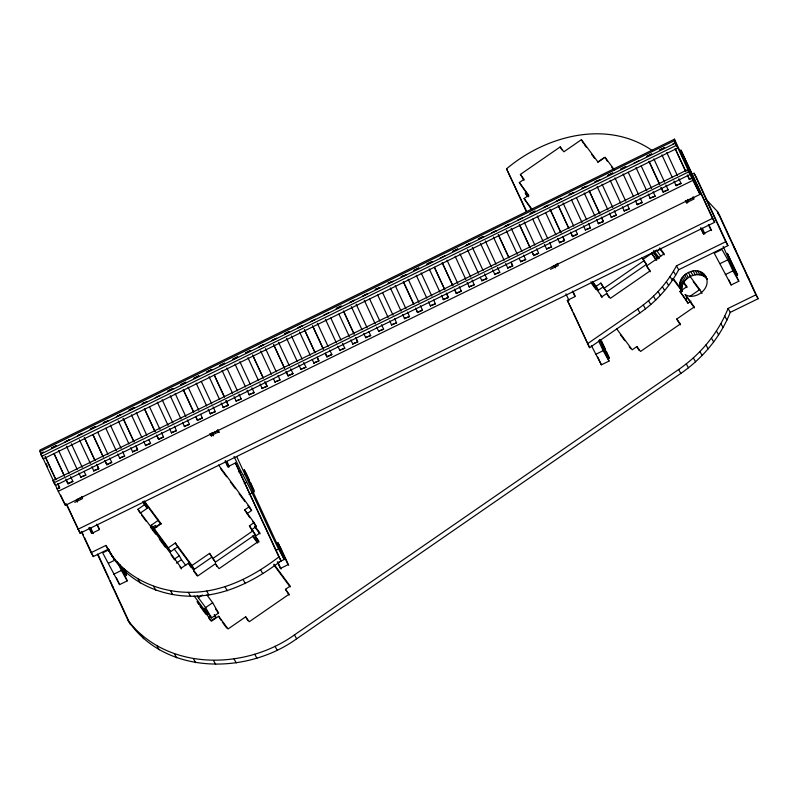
<?xml version="1.0" encoding="UTF-8"?>
<svg xmlns="http://www.w3.org/2000/svg" width="798" height="798" viewBox="0 0 798 798"><rect width="100%" height="100%" fill="white"/><g stroke="black" fill="none" stroke-linecap="round" stroke-linejoin="round"><path stroke-width="1.2" d="M705.083 275.39L707.297 279.27C698.938 268.547 679.447 278.293 682.061 291.31C672.145 278.273 695.806 262.771 705.083 275.39C712.943 286.951 696.365 301.165 685.183 294.612L694.4 307.968M128.189 620.684C167.361 671.317 245.415 670.111 294.442 634.909L678.659 369.504C700.474 354.412 718.23 333.215 728.055 308.477L755.896 294.841L758.1 298.731L730.26 312.367C720.444 337.105 702.679 358.302 680.864 373.394L296.647 638.799C246.881 674.829 164.907 675.308 128.189 620.684L97.436 554.111M587.388 343.798L637.722 309.035C653.771 297.923 667.308 283.12 676.465 265.854L725.721 241.724L727.926 245.614L678.679 269.744C669.522 287.011 655.976 301.814 639.926 312.916L589.592 347.689L567.318 300.367L574.999 296.607L572.445 291.08M526.191 211.34L506.55 168.827C545.792 135.62 606.999 119.271 652.056 150.423M524.047 180.268L520.386 174.423L560.216 146.912L563.837 151.81L581.413 139.67L598.081 162.184L605.103 157.336L614.53 170.064M528.785 196.228L519.328 182.552L524.017 179.321L520.386 174.423M531.408 209.345L524.067 198.522L528.745 195.281L519.328 182.552M597.722 162.064L603.747 157.904M144.967 504.426L147.171 508.316L140.149 513.174L137.934 509.284L144.967 504.426L142.772 501.473M152.917 528.106L151.261 525.194L158.094 520.466M151.391 528.146L155.411 525.363L156.857 527.328M170.533 551.707L168.328 547.827L175.351 542.969L177.555 546.859L170.533 551.707L156.039 532.126L153.834 528.246L160.857 523.388L144.189 500.875M152.498 529.872L156.508 527.099M157.376 526.381L161.276 523.678M249.784 517.673L244.687 509.872L249.365 506.64L218.542 465.005M174.233 559.248L179.261 555.777L174.183 548.924M246.891 513.762L251.579 510.521L249.365 506.64M176.448 563.129L181.465 559.667L179.261 555.777M254.781 526.022L259.949 533.014L255.26 536.246L258.891 541.144L219.061 568.655L215.44 563.757L197.864 575.897L188.448 563.169L181.415 568.026L137.934 509.284M209.595 553.353L211.799 557.233L194.223 569.373L192.019 565.483L209.595 553.353L215.42 562.131L255.25 534.62L249.415 525.842L254.103 522.6L244.687 509.872M600.834 283.091L603.039 286.981L598.35 290.213L596.146 286.332L600.834 283.091L606.66 291.878L646.49 264.367L642.111 257.545M255.25 534.62L251.629 529.722L256.308 526.49L254.103 522.6M642.869 259.47L656.535 250.033M660.145 249.215L657.133 251.3L660.754 256.188M213.216 558.241L253.046 530.73M604.455 287.988L644.285 260.477M659.916 248.128L664.116 253.804L646.55 265.943L650.17 270.841L610.34 298.352L606.719 293.455L602.031 296.696L590.949 281.724M206.862 594.879L212.657 602.709L218.542 613.073L211.52 617.931L205.635 607.567L198.383 597.772L202.403 594.999M205.635 607.567L212.657 602.709M81.226 531.358L91.082 552.685L105.905 545.433L112.598 556.376C130.264 579.817 159.43 591.976 188.338 592.325C221.964 592.864 252.796 576.984 278.831 556.954L235.42 462.98L227.739 466.75L225.186 461.224M107.241 547.917L114.812 560.256C132.468 583.697 161.635 595.867 190.542 596.216C224.168 596.744 255.001 580.864 281.036 560.844L235.42 462.98M208.707 616.964L210.722 615.577M690.958 301.095L687.946 303.17L679.946 291.46L686.968 286.602L683.347 281.704M210.921 620.854L215.939 617.383L214.283 614.47M273.914 564.126L290.163 586.081L285.475 589.313L289.105 594.211L249.275 621.722L245.654 616.824L228.078 628.964L218.662 616.236L211.63 621.093L197.136 601.512L198.792 604.425M687.946 303.17L685.741 299.29L687.746 297.903M689.751 296.517L699.796 289.574L689.512 275.689M685.183 294.612L694.29 306.921L676.724 319.06L680.345 323.958L640.515 351.469L636.894 346.571L632.206 349.803L616.694 328.856M674.5 139.171L39.9 450.092L39.9 451.548L58.274 491.309L65.416 505.324L700.016 194.403L674.5 139.171L674.5 140.628L692.873 180.388L700.016 194.403M39.9 451.548L674.5 140.628M65.616 441.653L69.506 439.748L64.648 442.132M78.563 435.309L82.453 433.404L77.596 435.788M107.381 421.194L103.271 422.711L108.348 420.716M117.406 416.277L120.328 414.85M146.224 402.162L142.114 403.678L147.191 401.683M259.829 346.502L263.719 344.596L258.861 346.98M272.786 340.157L276.667 338.252L271.809 340.636M298.681 327.469L302.562 325.564L297.704 327.948M350.472 302.093L354.362 300.188L349.494 302.572M363.419 295.749L366.332 294.322M379.279 287.978L375.17 289.494L380.257 287.499M392.227 281.634L388.117 283.15L393.205 281.155M405.175 275.29L401.065 276.806L406.152 274.811M466.64 245.176L470.531 243.27L465.673 245.654M492.536 232.487L496.426 230.582L491.568 232.966M505.483 226.143L509.373 224.238L504.516 226.622M544.326 207.111L548.216 205.206L543.358 207.59M557.273 200.767L561.164 198.862L556.306 201.246M573.144 192.996L569.034 194.513L574.111 192.518M586.091 186.652L581.981 188.168L587.059 186.173M599.039 180.308L594.929 181.824L600.006 179.829M675.357 143.171L677.851 147.969L43.252 458.89L41.785 456.296L40.758 454.092L675.357 143.171L676.834 145.755M41.785 456.296L676.375 145.376M687.607 169.685L690.1 174.483L55.501 485.403L54.025 482.81L53.007 480.605L687.607 169.685L689.073 172.268M54.025 482.81L688.624 171.889M691.966 174.273L694.08 173.236L696.295 177.126L727.926 245.614M59.68 487.917L57.027 488.715L59.68 487.917L57.646 483.498M67.8 483.438L72.887 481.443L68.03 483.827L65.765 479.019M98.782 468.755L93.695 470.75L98.782 468.755L96.738 464.336M106.653 464.406L111.73 462.411L106.872 464.795L105.117 461.094M137.625 449.723L132.548 451.718L137.625 449.723L136.099 446.411M158.443 439.03L163.52 437.035L158.662 439.419L156.907 435.718M197.286 419.997L202.363 418.002L197.505 420.386L195.749 416.686M228.258 405.314L223.181 407.309L228.258 405.314L226.223 400.895M267.101 386.282L262.023 388.277L267.101 386.282L265.574 382.97M287.918 375.589L292.996 373.604L288.138 375.978L285.874 371.17M318.891 360.915L313.814 362.9L318.891 360.915L317.365 357.594M326.761 356.556L331.848 354.571L326.981 356.945L325.235 353.245M357.743 341.883L352.656 343.878L357.743 341.883L355.699 337.464M417.394 312.158L422.481 310.163L417.613 312.547L415.868 308.836M448.376 297.474L443.289 299.469L448.376 297.474L446.331 293.056M456.237 293.125L461.324 291.13L456.456 293.514L454.71 289.814M512.755 265.934L507.668 267.919L512.755 265.934L511.229 262.612M533.563 255.24L538.65 253.245L533.792 255.629L532.037 251.919M564.545 240.557L559.468 242.552L564.545 240.557L563.019 237.245M572.415 236.208L577.493 234.213L572.635 236.597L570.879 232.886M603.388 221.525L598.31 223.52L603.388 221.525L601.353 217.106M663.048 191.799L668.125 189.804L663.268 192.188L661.003 187.38M689.193 178.981L691.846 178.183L689.422 179.37L687.667 175.67M85.835 475.099L80.748 477.094L85.835 475.099L84.079 471.399M124.678 456.067L119.6 458.062L124.678 456.067L122.633 451.648M150.573 443.379L145.495 445.374L150.573 443.379L148.827 439.678M176.468 430.691L171.39 432.686L176.468 430.691L174.433 426.272M189.415 424.346L184.338 426.341L189.415 424.346L187.38 419.928M215.31 411.658L210.233 413.653L215.31 411.658L213.056 406.85M241.205 398.97L236.128 400.965L241.205 398.97L238.951 394.162M254.153 392.626L249.076 394.621L254.153 392.626L251.899 387.818M280.048 379.938L274.971 381.933L280.048 379.938L278.013 375.529M305.943 367.26L300.866 369.245L305.943 367.26L303.689 362.452M344.796 348.227L339.709 350.212L344.796 348.227L342.532 343.419M370.691 335.539L365.604 337.534L370.691 335.539L368.935 331.838M383.639 329.195L378.551 331.19L383.639 329.195L381.594 324.776M396.586 322.851L391.499 324.846L396.586 322.851L394.541 318.432M409.534 316.507L404.446 318.502L409.534 316.507L407.489 312.088M435.429 303.819L430.341 305.814L435.429 303.819L433.673 300.118M474.271 284.786L469.184 286.781L474.271 284.786L472.007 279.978M486.86 278.622L481.773 280.607L486.86 278.622L484.595 273.814M499.807 272.278L494.72 274.263L499.807 272.278L497.543 267.47M525.702 259.589L520.615 261.584L525.702 259.589L523.658 255.17M551.598 246.901L546.52 248.896L551.598 246.901L549.553 242.482M590.44 227.869L585.363 229.864L590.44 227.869L588.405 223.45M616.335 215.181L611.258 217.176L616.335 215.181L614.3 210.762M629.283 208.837L624.206 210.832L629.283 208.837L627.537 205.136M642.23 202.493L637.153 204.488L642.23 202.493L640.196 198.074M655.178 196.148L650.101 198.143L655.178 196.148L653.143 191.729M681.073 183.46L675.996 185.455L681.073 183.46L678.819 178.652M58.274 491.309L692.873 180.388M83.052 496.565L76.478 499.787L77.496 502.002M212.597 433.075L218.083 430.391M552.176 266.702L557.662 264.008M688.085 200.108L693.562 197.425M74.832 502.371L82.513 498.61L81.496 496.396M550.5 269.315L558.181 265.554L557.154 263.35M77.875 529.333L712.474 218.413L714.679 222.293L80.079 533.214L65.945 503.508M238.482 471.867L240.677 470.8C256.757 499.558 268.178 530.72 284.258 559.478L277.684 562.7M244.168 474.66L246.363 473.593L249.425 480.216M91.082 552.685L93.296 556.575L108.109 549.313L110.144 553.044M109.276 549.632L102.693 552.854L119.57 584.625L127.251 580.864L119.59 564.296M244.268 483.488L246.462 482.411M108.578 563.218L115.161 559.996M249.056 494.391L254.363 491.797L244.158 469.703L246.363 473.593M720.145 263.579L727.826 259.819L732.923 270.861L738.818 281.225L731.138 284.986L714.26 253.215L721.941 249.455L727.826 259.819M113.685 574.261L121.366 570.5L127.251 580.864M725.252 274.622L732.923 270.861M595.468 354.462L603.148 350.701L609.034 361.065L601.363 364.826L591.388 345.634M276.178 550.191L278.372 549.114M705.831 199.071L717.362 211.43L719.567 215.32L758.1 298.731M717.921 213.555L719.567 215.32M611.667 167.091L613.842 170.034M693.193 281.564L699.068 289.494M584.345 144.538L586.52 147.47M591.587 154.323L594.49 158.243M659.318 248.228L664.225 254.851M683.377 282.652L687.008 287.549M653.652 250.512L659.447 258.353M653.712 252.098L658.091 258.921L653.013 252.068M673.293 278.552L679.856 287.42M672.584 278.502L682.061 291.31M651.677 253.275L656.754 260.128M679.946 291.46L685.741 299.29M656.056 260.098L651.507 253.265M643.597 260.447L646.49 264.367M650.2 271.789L646.55 265.943M680.375 324.906L676.724 319.06M603.039 286.981L606.66 291.878M592.525 281.435L596.146 286.332M592.555 282.382L598.35 290.213M528.166 196.907L525.214 192.917L526.87 195.829M591.687 283.619L596.116 289.604M600.545 295.589L602.021 297.584M524.067 198.522L532.136 209.425M620.385 334.731L624.814 340.726M629.243 346.711L630.719 348.706M220.757 468.885L226.622 476.815M230.293 481.773L235.43 488.715M239.101 493.673L244.966 501.603M247.909 505.563L251.579 510.521M252.687 521.593L256.308 526.49M254.771 526.919L259.939 533.902M258.921 542.091L255.26 536.246M253.235 536.186L257.664 542.171M252.487 536.086L257.654 543.069M273.904 565.024L290.153 586.969M289.135 595.158L285.475 589.313M211.799 557.233L215.42 562.131M175.351 542.969L192.019 565.483M144.219 501.822L160.887 524.336M177.555 546.859L194.223 569.373M143.53 503.388L147.171 508.316M193.555 570.969L197.176 575.867M181.465 559.667L185.814 565.533M215.65 609.153L218.542 613.073M153.834 528.246L168.328 547.827M151.261 525.194L153.376 528.047M222.313 622.081L226.662 627.956M141.615 515.159L146.044 521.134M150.463 527.109L155.62 534.081M159.301 539.059L165.206 547.019M171.101 554.989L174.782 559.967M179.939 566.929L181.415 568.924M214.492 615.428L215.939 617.383M211.52 617.931L204.268 608.136L207.949 614.62L194.183 596.016M200.069 606.38L205.864 614.211M208.767 618.121L210.213 620.086M733.591 246.562L735.796 250.452M747.128 275.869L749.332 279.749M728.055 308.477L730.26 312.367M703.597 273.754L705.801 277.644M638.849 160.797L633.991 163.181M701.831 272.477L704.035 276.357M699.826 271.549L702.04 275.44M724.734 316.128L726.938 320.008M697.661 270.981L699.876 274.871M695.377 270.771L697.582 274.662M693.033 270.941L695.238 274.821M720.853 323.629L723.058 327.509M690.669 271.48L692.873 275.36M699.796 289.574L702.001 293.464M688.345 272.387L690.559 276.278M686.13 273.684L688.335 277.574M684.614 274.871L686.819 278.761M716.424 330.961L718.629 334.841M683.278 276.188L685.492 280.078M676.465 265.854L678.679 269.744M682.14 277.624L684.345 281.514M681.203 279.15L683.407 283.041M680.475 280.756L682.679 284.637M679.966 282.402L682.17 286.283M673.432 271.24L675.637 275.13M711.457 338.083L713.661 341.973M679.687 284.078L681.891 287.958M679.647 285.754L681.851 289.644M605.103 157.336L607.318 161.216M670.071 276.517L672.285 280.407M705.951 344.965L708.155 348.856M666.39 281.674L668.604 285.554M581.413 139.67L583.617 143.56M699.906 351.589L702.11 355.479M662.4 286.681L664.604 290.562M658.091 291.529L660.295 295.42M693.342 357.903L695.547 361.793M653.462 296.208L655.667 300.088M686.26 363.888L688.465 367.778M648.525 300.686L650.729 304.577M560.216 146.912L561.872 149.825M643.278 304.976L645.482 308.856M678.659 369.504L680.864 373.394M637.722 309.035L639.926 312.916M606.719 293.455L608.924 297.345M636.894 346.571L639.098 350.462M506.55 168.827L526.331 210.752M522.321 217.894L517.463 220.278M567.318 300.367L572.615 310.941M444.995 255.779L440.127 258.163M367.309 293.844L362.442 296.228M328.467 312.876L323.599 315.26M315.519 319.22L310.651 321.604M236.797 456.745L284.258 559.478M279.49 545.523L277.834 542.61L288.038 564.705L280.367 568.465L277.305 561.832M278.831 556.954L281.036 560.844M249.415 525.842L251.629 529.722M260.497 569.622L262.702 573.513M160.139 395.349L155.281 397.723M294.442 634.909L296.647 638.799M243.161 579.737L245.375 583.627M274.991 646.27L277.205 650.151M245.654 616.824L247.859 620.714M215.44 563.757L217.096 566.67M225.076 586.869L227.29 590.749M121.296 414.371L116.438 416.756M254.712 654.29L256.916 658.18M206.662 591.049L208.877 594.939M188.448 563.169L190.652 567.059M218.662 616.236L220.866 620.126M234.053 659.028L236.258 662.909M197.276 595.827L198.383 597.772M188.338 592.325L190.542 596.216M213.485 660.515L215.689 664.395M170.513 590.729L172.717 594.62M153.605 586.301L155.809 590.181M193.465 658.789L195.67 662.679M138.044 579.069L140.249 582.959M174.463 653.901L176.677 657.791M124.239 569.084L126.443 572.964M112.598 556.376L114.812 560.256M110.932 554.011L113.964 559.089M105.905 545.433L112.358 556.695M156.947 645.901L159.151 649.781M40.758 454.092L42.234 456.675M141.366 634.809L143.57 638.699M53.007 480.605L54.483 483.189M111.959 585.542L113.615 588.465M717.362 211.43L755.896 294.841M694.08 173.236L725.721 241.724M714.679 222.293L680.834 149.924L712.474 218.413M737.661 274.871L727.297 253.315L737.502 275.4M723.168 246.452L738.818 281.225M675.128 148.448L685.851 171.64M687.377 174.952L689.422 179.37M675.417 149.156L685.622 171.251M709.023 225.066L711.577 230.592M708.345 224.497L710.898 230.024L703.228 233.784L700.674 228.258M693.063 196.767L694.08 198.971L686.4 202.732L685.382 200.527M728.584 279.47L731.138 284.986M702.36 228.338L704.913 233.864M666.789 152.528L677.283 175.341M700.834 227.729L703.896 234.353M687.407 199.54L688.425 201.744M686.061 201.096L687.078 203.31M661.931 154.912L672.425 177.725M673.951 181.036L676.215 185.844M653.841 158.872L664.554 182.074M665.871 184.996L668.125 189.804M648.983 161.256L659.697 184.458M661.223 187.769L663.268 192.188M649.273 161.974L659.477 184.069M641.183 165.934L651.607 188.418M636.026 167.6L646.749 190.802M648.275 194.114L650.32 198.532M628.235 172.278L638.659 194.762M623.078 173.944L633.582 196.757M635.328 200.458L637.373 204.877M614.999 177.904L625.712 201.106M610.131 180.288L620.635 203.101M622.38 206.802L624.425 211.221M602.051 184.248L612.764 207.45M597.183 186.632L607.906 209.834M609.433 213.146L611.477 217.565M589.104 190.592L599.817 213.794M589.393 191.311L599.597 213.405M601.642 217.824L603.168 221.136M584.236 192.976L594.959 216.168M596.485 219.49L598.53 223.909M576.445 197.655L586.65 219.749M571.577 200.039L582.011 222.512M583.538 225.834L585.582 230.253M562.989 202.892L573.702 226.093M575.747 230.512L577.493 234.213M558.849 206.772L568.545 227.759M570.59 232.178L572.635 236.597M558.121 205.276L568.834 228.467M550.261 209.625L560.974 232.826M550.041 209.236L560.755 232.437M562.79 236.856L564.326 240.168M545.682 212.727L555.887 234.812M557.642 238.522L559.687 242.941M601.762 341.454L605.333 349.195M606.36 351.399L609.423 358.023M600.575 339.778L609.253 358.561M599.507 339.549L609.034 361.065M598.56 340.766L603.148 350.701M573.632 292.766L575.159 296.078M537.313 215.969L547.807 238.782M597.792 357.095L601.363 364.826M554.401 265.564L555.438 267.819M532.735 219.071L543.169 241.545M544.475 244.477L546.74 249.285M565.942 293.824L569.004 300.447M573.642 313.165L587.019 342.123M588.046 344.347L589.592 347.689M524.146 221.924L534.86 245.126M536.605 248.826L538.65 253.245M520.007 225.804L530.221 247.889M532.256 252.308L533.792 255.629M519.279 224.308L529.992 247.5M511.189 228.268L521.912 251.47M506.331 230.652L517.274 254.233M519.089 258.263L520.845 261.963M498.471 235.001L508.675 257.096M498.241 234.612L508.964 257.804M510.999 262.223L512.535 265.544M493.383 236.996L504.097 260.188M505.633 263.51L507.897 268.308M485.294 240.956L496.017 264.148M480.436 243.34L491.369 266.921M492.685 269.844L494.95 274.652M472.346 247.3L483.069 270.492M467.488 249.684L478.421 273.265M480.246 277.295L482.002 280.996M459.977 253.854L470.7 277.056M455.119 256.238L465.833 279.44M467.149 282.362L469.404 287.17M447.03 260.198L457.753 283.4M459.279 286.711L461.324 291.13M442.172 262.582L452.885 285.784M454.421 289.095L456.456 293.514M442.461 263.3L452.666 285.395M434.601 267.649L444.805 289.744M434.371 267.26L444.586 289.355M446.621 293.774L448.157 297.085M429.224 268.926L439.937 292.128M441.474 295.44L443.508 299.858M421.135 272.886L431.858 296.088M416.277 275.27L426.77 298.083M428.526 301.784L430.561 306.203M408.187 279.23L418.91 302.432M420.436 305.744L422.481 310.163M403.329 281.614L413.534 303.709M415.578 308.128L417.613 312.547M403.618 282.332L413.823 304.417M395.239 285.574L405.963 308.776M390.382 287.958L401.095 311.15M402.631 314.472L404.666 318.891M382.581 292.637L393.015 315.12M377.723 295.021L388.147 317.494M389.683 320.816L391.718 325.235M369.634 298.981L379.838 321.075M364.267 300.257L375.2 323.838M376.736 327.16L378.771 331.579M356.177 304.218L367.11 327.808M351.32 306.602L362.033 329.793M363.788 333.504L365.823 337.923M343.449 310.951L354.162 334.143M343.739 311.669L353.943 333.764M355.988 338.172L357.514 341.494M338.881 314.053L349.305 336.527M350.841 339.848L352.876 344.257M330.791 318.013L340.995 340.098M325.424 319.29L336.357 342.871M337.893 346.182L339.928 350.601M317.335 323.25L328.048 346.442M329.803 350.152L331.848 354.571M313.205 327.12L323.409 349.215M325.454 353.634L326.981 356.945M312.477 325.634L323.19 348.826M304.607 329.983L314.811 352.078M304.387 329.594L315.1 352.786M317.145 357.205L318.671 360.526M299.529 331.978L310.242 355.17M312.277 359.589L314.033 363.29M291.44 335.938L302.153 359.13M286.582 338.322L297.295 361.514M298.821 364.826L301.085 369.634M278.492 342.282L289.205 365.474M290.741 368.796L292.996 373.604M273.854 345.055L284.567 368.247M286.612 372.666L288.138 375.978M273.634 344.666L284.347 367.858M265.544 348.626L276.258 371.818M260.677 351.01L271.4 374.202M273.435 378.621L275.19 382.322M252.816 355.359L263.021 377.454M252.597 354.97L263.31 378.162M264.846 381.484L266.881 385.893M247.959 357.743L258.452 380.546M259.978 383.858L262.243 388.666M239.869 361.703L250.363 384.506M235.011 364.078L245.505 386.89M247.031 390.202L249.295 395.01M226.921 368.048L237.415 390.85M222.063 370.422L232.557 393.234M234.083 396.546L236.348 401.354M214.482 375.489L224.178 396.476M214.263 375.1L224.467 397.195M226.004 400.506L228.038 404.925M209.116 376.766L219.61 399.579M221.136 402.89L223.4 407.698M250.452 482.431L254.023 490.162M280.048 546.5L288.716 565.273M201.315 381.444L211.739 403.928M234.043 456.436L240.677 470.8M218.253 430.302L219.28 432.506M196.158 383.11L206.662 405.923M208.188 409.234L210.453 414.042M217.575 429.723L218.602 431.937L210.921 435.698L209.904 433.484M277.983 562.41L281.046 569.034M226.881 461.304L229.425 466.83M225.355 460.685L228.418 467.319M211.919 432.506L213.455 435.818M210.582 434.062L211.6 436.267M188.079 387.08L198.792 410.272M200.617 414.302L202.363 418.002M183.211 389.454L193.425 411.549M195.969 417.075L197.505 420.386M183.5 390.172L193.714 412.267M175.131 393.424L185.844 416.616M170.263 395.798L180.986 419M182.513 422.312L184.557 426.731M162.184 399.758L172.897 422.96M157.316 402.142L168.039 425.344M169.565 428.656L171.61 433.075M149.525 406.82L159.949 429.304M161.485 432.616L163.52 437.035M144.368 408.486L155.091 431.688M156.617 435L158.662 439.419M144.657 409.204L154.872 431.299M136.288 412.446L146.782 435.259M131.421 414.83L141.924 437.643M143.67 441.344L145.715 445.763M123.341 418.79L134.054 441.992M123.121 418.401L133.835 441.603M135.879 446.022L137.406 449.334M118.254 420.785L128.967 443.987M130.722 447.688L132.767 452.107M110.393 425.135L121.106 448.336M105.815 428.237L116.249 450.72M117.775 454.032L119.82 458.451M97.735 432.197L107.939 454.291M109.685 457.992L111.73 462.411M93.087 434.97L103.301 457.064M104.827 460.376L106.872 464.795M92.867 434.581L103.072 456.675M84.498 437.823L94.703 459.917M84.279 437.434L94.992 460.636M97.027 465.054L98.563 468.366M79.411 439.818L90.354 463.409M91.88 466.72L93.925 471.139M71.321 443.778L82.264 467.369M123.55 568.984L126.613 575.617M66.463 446.162L77.177 469.364M78.932 473.064L80.977 477.483M122.872 568.415L125.934 575.039M117.276 561.662L121.366 570.5M97.416 524.755L99.461 529.174M96.738 524.176L99.291 529.702L91.62 533.463L89.067 527.937M58.603 450.511L69.097 473.324M70.623 476.635L72.887 481.443M116.508 578.001L119.57 584.625M90.792 527.977L93.346 533.503M89.226 527.408L91.78 532.934M54.244 454.002L64.448 476.097M66.493 480.516L68.03 483.827M54.025 453.613L64.229 475.708M98.084 554.63L108.977 578.211M110.014 580.455L113.645 588.306M114.164 589.433L130.393 624.575M81.885 531.877L83.441 535.249M84.478 537.493L93.296 556.575M45.396 456.985L55.601 479.079M45.177 456.596L55.89 479.788M57.935 484.206L59.461 487.528M67.122 505.144L80.079 533.214M46.144 463.618L47.71 467M60.728 495.179L65.416 505.324M43.132 452.177L40.927 453.753L43.132 452.177M56.339 445.703L51.471 448.087L56.339 445.703M95.181 426.671L90.324 429.055L95.181 426.671M134.024 407.648L129.166 410.022L134.024 407.648M172.867 388.616L168.009 390.99L172.867 388.616M185.814 382.272L180.956 384.646L185.814 382.272M198.762 375.928L193.904 378.302L198.762 375.928M211.709 369.584L206.852 371.958L211.709 369.584M224.657 363.24L219.799 365.624L224.657 363.24M237.605 356.896L232.747 359.28L237.605 356.896M250.552 350.551L245.694 352.935L250.552 350.551M289.395 331.519L284.537 333.903L289.395 331.519M341.185 306.143L336.327 308.527L341.185 306.143M418.88 268.078L414.012 270.462L418.88 268.078M431.828 261.734L426.96 264.118L431.828 261.734M457.723 249.046L452.855 251.43L457.723 249.046M483.259 236.537L478.391 238.921L483.259 236.537M535.049 211.161L530.191 213.545L535.049 211.161M612.734 173.096L607.876 175.48L612.734 173.096M625.682 166.752L620.824 169.136L625.682 166.752M651.577 154.064L646.719 156.448L651.577 154.064M664.525 147.72L659.667 150.104L664.525 147.72M675.298 142.443L673.093 144.029L675.298 142.443"/></g></svg>
